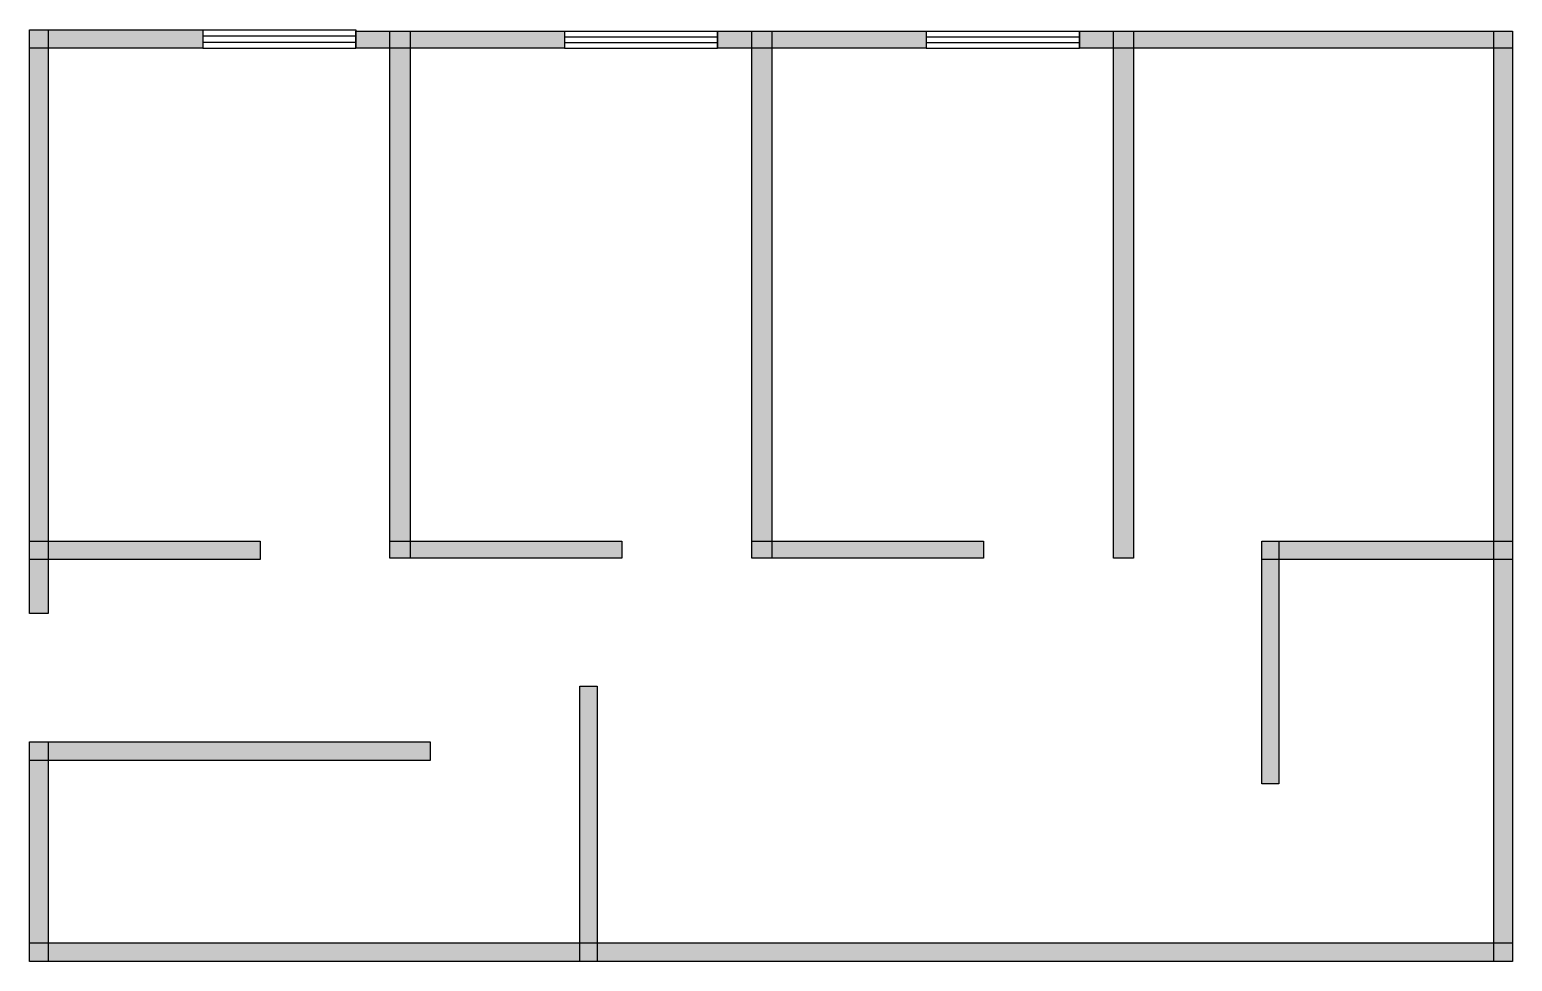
# Model space of a CAD drawing. Header units: centimetres. Extents: x 1 to 1200, y 18 to 771.
import ezdxf

# ---------------------------------------------------------------- set-up
doc = ezdxf.new("R2010")
doc.units = ezdxf.units.CM
doc.layers.add('WALL', color=7, linetype='Continuous')
doc.layers.add('WINDOW', color=5, linetype='Continuous')

msp = doc.modelspace()

# ---------------------------------------------------------------- hatches: boundary and pattern name
at = {"layer": 'WALL'}
h = msp.add_hatch(color=256, dxfattribs=at)
h.dxf.hatch_style = 1
h.paths.add_polyline_path([(1.2, 771.2), (141.2, 771.2), (141.2, 756.2), (1.2, 756.2)])
h = msp.add_hatch(color=256, dxfattribs=at)
h.dxf.hatch_style = 1
h.paths.add_polyline_path([(1.2, 771.2), (16.2, 771.2), (16.2, 298.8), (1.2, 298.8)])
h = msp.add_hatch(color=256, dxfattribs=at)
h.dxf.hatch_style = 1
h.paths.add_polyline_path([(265, 770), (433.8, 770), (433.8, 756.2), (265, 756.2)])
h = msp.add_hatch(color=256, dxfattribs=at)
h.dxf.hatch_style = 1
h.paths.add_polyline_path([(292.5, 770), (308.8, 770), (308.8, 343.8), (292.5, 343.8)])
h = msp.add_hatch(color=256, dxfattribs=at)
h.dxf.hatch_style = 1
h.paths.add_polyline_path([(557.5, 770), (726.2, 770), (726.2, 756.2), (557.5, 756.2)])
h = msp.add_hatch(color=256, dxfattribs=at)
h.dxf.hatch_style = 1
h.paths.add_polyline_path([(585, 770), (601.2, 770), (601.2, 343.8), (585, 343.8)])
h = msp.add_hatch(color=256, dxfattribs=at)
h.dxf.hatch_style = 1
h.paths.add_polyline_path([(850, 770), (1200, 770), (1200, 756.2), (850, 756.2)])
h = msp.add_hatch(color=256, dxfattribs=at)
h.dxf.hatch_style = 1
h.paths.add_polyline_path([(877.5, 770), (893.8, 770), (893.8, 343.8), (877.5, 343.8)])
h = msp.add_hatch(color=256, dxfattribs=at)
h.dxf.hatch_style = 1
h.paths.add_polyline_path([(1185, 770), (1200, 770), (1200, 17.5), (1185, 17.5)])
h = msp.add_hatch(color=256, dxfattribs=at)
h.dxf.hatch_style = 1
h.paths.add_polyline_path([(1.2, 357.5), (187.5, 357.5), (187.5, 342.5), (1.2, 342.5)])
h = msp.add_hatch(color=256, dxfattribs=at)
h.dxf.hatch_style = 1
h.paths.add_polyline_path([(292.5, 357.5), (480, 357.5), (480, 343.8), (292.5, 343.8)])
h = msp.add_hatch(color=256, dxfattribs=at)
h.dxf.hatch_style = 1
h.paths.add_polyline_path([(585, 357.5), (772.5, 357.5), (772.5, 343.8), (585, 343.8)])
h = msp.add_hatch(color=256, dxfattribs=at)
h.dxf.hatch_style = 1
h.paths.add_polyline_path([(997.5, 357.5), (1200, 357.5), (1200, 342.5), (997.5, 342.5)])
h = msp.add_hatch(color=256, dxfattribs=at)
h.dxf.hatch_style = 1
h.paths.add_polyline_path([(997.5, 357.5), (1011.2, 357.5), (1011.2, 161.2), (997.5, 161.2)])
h = msp.add_hatch(color=256, dxfattribs=at)
h.dxf.hatch_style = 1
h.paths.add_polyline_path([(446.2, 240), (460, 240), (460, 17.5), (446.2, 17.5)])
h = msp.add_hatch(color=256, dxfattribs=at)
h.dxf.hatch_style = 1
h.paths.add_polyline_path([(1.2, 195), (325, 195), (325, 180), (1.2, 180)])
h = msp.add_hatch(color=256, dxfattribs=at)
h.dxf.hatch_style = 1
h.paths.add_polyline_path([(1.2, 195), (16.2, 195), (16.2, 17.5), (1.2, 17.5)])
h = msp.add_hatch(color=256, dxfattribs=at)
h.dxf.hatch_style = 1
h.paths.add_polyline_path([(1.2, 32.5), (1200, 32.5), (1200, 17.5), (1.2, 17.5)])

# ---------------------------------------------------------------- linework, layer by layer
for points in [[(1.2, 771.2), (141.2, 771.2), (141.2, 756.2), (1.2, 756.2)], [(1.2, 771.2), (16.2, 771.2), (16.2, 298.8), (1.2, 298.8)], [(265, 770), (433.8, 770), (433.8, 756.2), (265, 756.2)], [(292.5, 770), (308.8, 770), (308.8, 343.8), (292.5, 343.8)], [(557.5, 770), (726.2, 770), (726.2, 756.2), (557.5, 756.2)], [(585, 770), (601.2, 770), (601.2, 343.8), (585, 343.8)], [(850, 770), (1200, 770), (1200, 756.2), (850, 756.2)], [(877.5, 770), (893.8, 770), (893.8, 343.8), (877.5, 343.8)], [(1185, 770), (1200, 770), (1200, 17.5), (1185, 17.5)], [(1.2, 357.5), (187.5, 357.5), (187.5, 342.5), (1.2, 342.5)], [(292.5, 357.5), (480, 357.5), (480, 343.8), (292.5, 343.8)], [(585, 357.5), (772.5, 357.5), (772.5, 343.8), (585, 343.8)], [(997.5, 357.5), (1200, 357.5), (1200, 342.5), (997.5, 342.5)], [(997.5, 357.5), (1011.2, 357.5), (1011.2, 161.2), (997.5, 161.2)], [(446.2, 240), (460, 240), (460, 17.5), (446.2, 17.5)], [(1.2, 195), (325, 195), (325, 180), (1.2, 180)], [(1.2, 195), (16.2, 195), (16.2, 17.5), (1.2, 17.5)], [(1.2, 32.5), (1200, 32.5), (1200, 17.5), (1.2, 17.5)]]:
    msp.add_lwpolyline(points, close=True, dxfattribs=at)
at = {"layer": 'WINDOW'}
for p, q in [((141.2, 771.2), (265, 771.2)), ((141.2, 771.2), (141.2, 756.2)), ((265, 771.2), (265, 756.2)), ((433.8, 770), (557.5, 770)), ((433.8, 770), (433.8, 756.2)), ((557.5, 770), (557.5, 756.2)), ((726.2, 770), (850, 770)), ((726.2, 770), (726.2, 756.2)), ((850, 770), (850, 756.2)), ((141.2, 766.2), (265, 766.2)), ((141.2, 761.2), (265, 761.2)), ((141.2, 756.2), (265, 756.2)), ((433.8, 765.4), (557.5, 765.4)), ((433.8, 760.8), (557.5, 760.8)), ((433.8, 756.2), (557.5, 756.2)), ((726.2, 765.4), (850, 765.4)), ((726.2, 760.8), (850, 760.8)), ((726.2, 756.2), (850, 756.2))]:
    msp.add_line(p, q, dxfattribs=at)

doc.saveas('drawing.dxf')
